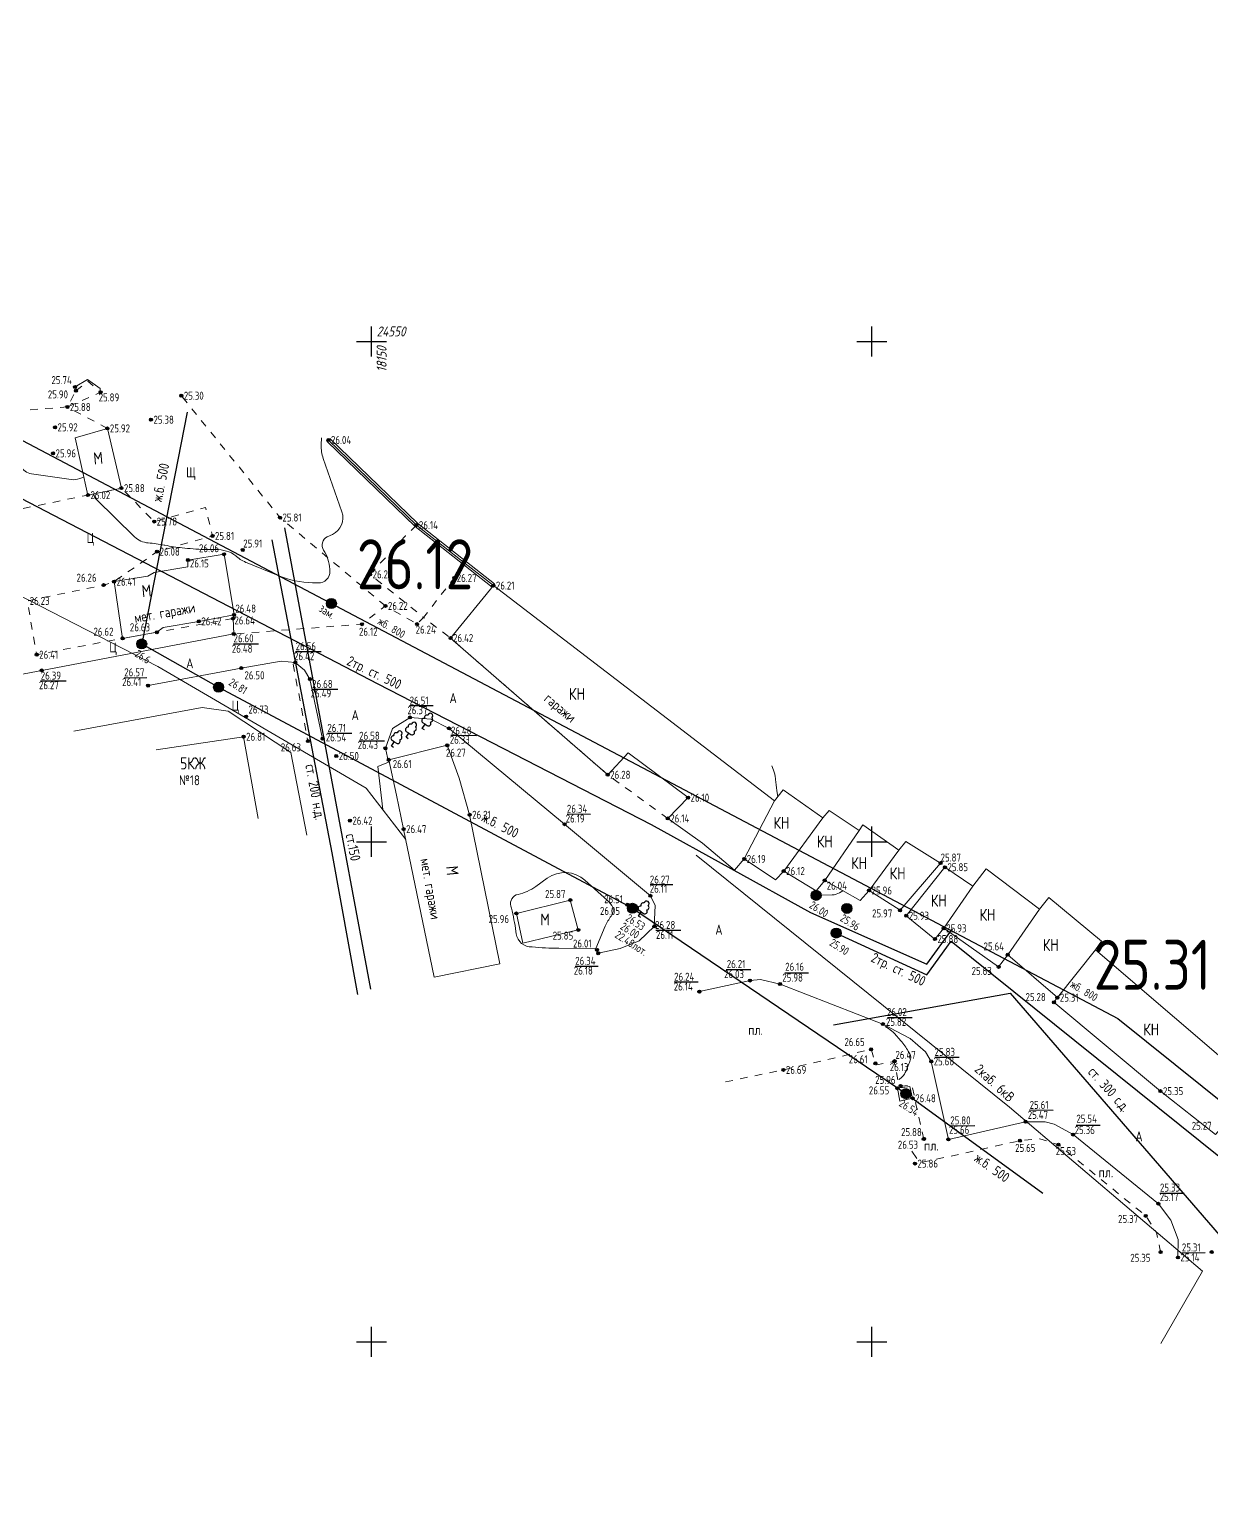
# Model space of a CAD drawing. Header units: metres. Extents: x 2491 to 4153, y 1142 to 2058.
# Drawn here: x 2707.8 to 2826, y 1440.4 to 1587.5 of the extents above; entities that cross this region are included whole.
import ezdxf
from ezdxf.enums import TextEntityAlignment as Align

# ---------------------------------------------------------------- set-up
doc = ezdxf.new("R2010")
doc.units = ezdxf.units.M
doc.linetypes.add('g5_01_5x1_5', pattern=[1.5, 0.75, -0.75])
for name, color, linetype, transparency in [('02_Сетка', 7, 'Continuous', 0.6), ('03_Здания и строения', 7, 'Continuous', 0.6), ('06_Инженерно-технические сооружения', 7, 'Continuous', 0.6), ('10_Границы покрытий и угодий', 7, 'Continuous', 0.6), ('13_Растительность', 7, 'Continuous', 0.6), ('14_Ограждения', 7, 'Continuous', 0.6), ('19_Горизонтали', 7, 'Continuous', 0.6), ('30_Канализация', 7, 'Continuous', 0.6), ('31_Водопровод', 7, 'Continuous', 0.6), ('32_Теплосеть', 7, 'Continuous', 0.6), ('33_Газопровод', 7, 'Continuous', 0.6), ('37_Кабель низкого напряжения', 7, 'Continuous', 0.6), ('38_Кабели высокого напряжения', 7, 'Continuous', 0.6), ('44_Крышки колодцев', 7, 'Continuous', 0.6), ('45_Номера колодцев', 7, 'Continuous', 0.6), ('61_Отметки высоты поверхности', 7, 'Continuous', 0.6)]:
    doc.layers.add(name, color=color, linetype=linetype, transparency=transparency)
doc.layers.add('Сетка', color=7, linetype='Continuous')
doc.styles.add('LIKE11', font='GOST_0.TTF')
doc.styles.add('LIKE14', font='GOST_0.TTF')
doc.styles.add('LIKE17', font='GOST_0.TTF')
doc.styles.add('LIKE32', font='GOST_0.TTF')
doc.styles.add('Line_GUGK', font='GOST_0.TTF')
doc.styles.get("Standard").update_dxf_attribs({"font": 'GOST_0.TTF'})
doc.linetypes.add('g5_119_1', pattern='A,4,-1,[31,GUGK_2005.shx,S=0.1,R=0,X=0,Y=0],0.35,[31,GUGK_2005.shx,S=0.08,R=0,X=0,Y=0],3.3,[31,GUGK_2005.shx,S=0.08,R=180,X=0,Y=0],0.35,[31,GUGK_2005.shx,S=0.1,R=180,X=0,Y=0],-1', length=10)
doc.linetypes.add('g5_119_3', pattern='A,4,-1,[31,GUGK_2005.shx,S=0.1,R=0,X=0,Y=0],4,[31,GUGK_2005.shx,S=0.1,R=180,X=0,Y=0],-1', length=10)
doc.linetypes.add('g5_121_g', pattern='A,4,-0.4,["Г",Line_GUGK,S=1,R=0,X=0,Y=-0.5],-1.2,12', length=17.6)
doc.linetypes.add('g5_122_g', pattern='A,1,-1,1.5,-0.4,["Г",Line_GUGK,S=1,R=0,X=0,Y=-0.5],-1.5,1.5,-1,4,-1,4,-1,3', length=20.9)
doc.linetypes.add('g5_122_k', pattern='A,1,-1,1.5,-0.4,["К",Line_GUGK,S=1,R=0,X=0,Y=-0.5],-1.5,1.5,-1,4,-1,4,-1,3', length=20.9)
doc.linetypes.add('g5_122_kl', pattern='A,1,-1,1.5,-0.4,["Кл",Line_GUGK,S=1,R=0,X=0,Y=-0.5],-2.4,1.5,-1,4,-1,4,-1,3', length=21.8)
doc.linetypes.add('g5_122_t', pattern='A,1,-1,1.5,-0.4,["Т",Line_GUGK,S=1,R=0,X=0,Y=-0.5],-1.5,1.5,-1,4,-1,4,-1,3', length=20.9)
doc.linetypes.add('g5_122_v', pattern='A,1,-1,1.5,-0.4,["В",Line_GUGK,S=1,R=0,X=0,Y=-0.5],-1.5,1.5,-1,4,-1,4,-1,3', length=20.9)
doc.linetypes.add('g5_472', pattern='A,0,-4,[25,GUGK_2005.shx,S=0.4,R=0,X=0,Y=-0.2],0', length=4)

# ---------------------------------------------------------------- blocks, each defined once
blk = doc.blocks.new('g5_117t')
h = blk.add_hatch(color=255)
h.paths.add_polyline_path([(-0.04, -0.04), (-0.46, -0.04, 0.367426), (-0.04, -0.46)])
h.paths.add_polyline_path([(0.04, -0.46, 0.367426), (0.46, -0.04), (0.04, -0.04)])
h.paths.add_polyline_path([(0.46, 0.04, 0.921954), (-0.46, 0.04)])
at = {"color": 0}
for points in [[(-0.5, 0), (0.5, 0)], [(0, -0.5), (0, 0)]]:
    blk.add_lwpolyline(points, dxfattribs=at)
blk.add_circle((0, 0), 0.5, dxfattribs=at)
blk = doc.blocks.new('g5_117kb')
h = blk.add_hatch(color=255)
h.paths.add_polyline_path([(0.04, 0.04), (0.46, 0.04, 0.367426), (0.04, 0.46)])
h.paths.add_polyline_path([(-0.04, 0.46, 0.367426), (-0.46, 0.04), (-0.04, 0.04)])
h.paths.add_polyline_path([(-0.04, -0.04), (-0.46, -0.04, 0.367426), (-0.04, -0.46)])
h.paths.add_polyline_path([(0.04, -0.46, 0.367426), (0.46, -0.04), (0.04, -0.04)])
at = {"color": 0}
for points in [[(-0.5, 0), (0.5, 0)], [(0, 0.5), (0, -0.5)]]:
    blk.add_lwpolyline(points, dxfattribs=at)
blk.add_circle((0, 0), 0.5, dxfattribs=at)
blk = doc.blocks.new('g5_388_1')
at = {"color": 0}
blk.add_lwpolyline([(0, 0.5), (0.26, 0.5, 0.798042), (0.36, 0.97, 0.636328), (0.23, 1.41, 0.533064), (0, 1.75, 0.533064), (-0.23, 1.41, 0.636328), (-0.36, 0.97, 0.798042), (-0.26, 0.5)], format="xyb", dxfattribs=at)
for points in [[(0, 0.5), (-0.26, 0.5)], [(0.25, 0), (0, 0), (0, 0.5)]]:
    blk.add_lwpolyline(points, dxfattribs=at)
blk = doc.blocks.new('g5_012')
at = {"color": 92}
for points in [[(0, -1.5), (0, 1.5)], [(-1.5, 0), (1.5, 0)]]:
    blk.add_lwpolyline(points, dxfattribs=at)
blk = doc.blocks.new('g5_330')
blk.add_hatch(color=0).paths.add_polyline_path([(0.15, 0, 1), (-0.15, 0, 1)])
at = {"color": 0}
blk.add_circle((0, 0), 0.15, dxfattribs=at)
blk = doc.blocks.new('g5_117kl')
h = blk.add_hatch(color=255)
h.paths.add_polyline_path([(0.42, 0.2, 0.633652), (-0.42, 0.2)])
h.paths.add_polyline_path([(-0.45, 0.12, 0.067116), (-0.46, 0, 0.067116), (-0.45, -0.12), (0.45, -0.12, 0.067116), (0.46, 0, 0.067116), (0.45, 0.12)])
h.paths.add_polyline_path([(-0.42, -0.2, 0.633652), (0.42, -0.2)])
at = {"color": 0}
for p, q in [((-0.47, 0.16), (0.47, 0.16)), ((-0.47, -0.16), (0.47, -0.16))]:
    blk.add_line(p, q, dxfattribs=at)
blk.add_circle((0, 0), 0.5, dxfattribs=at)

msp = doc.modelspace()

# ---------------------------------------------------------------- linework, layer by layer
at = {"layer": '03_Здания и строения', "color": 7, "linetype": 'Continuous', "lineweight": 20, "flags": 128}
for points in [[(2713.68, 1540.9), (2712.4, 1546.64), (2715.62, 1547.57), (2717.03, 1541.6), (2713.68, 1540.9)], [(2728.29, 1528.92), (2727.28, 1534.99), (2723.67, 1534.41), (2723.65, 1533.72), (2720.31, 1533.15), (2719.68, 1532.8), (2716.29, 1532.25), (2717.14, 1526.58), (2720.57, 1527.19), (2721.19, 1527.68), (2724.76, 1528.28), (2728.29, 1528.92)], [(2798.9, 1504.12), (2794.85, 1499.4), (2791.75, 1501.38), (2790.86, 1500.38), (2787.32, 1502.38), (2786.48, 1501.33), (2783.22, 1503.32), (2782.41, 1502.46), (2779.28, 1504.53), (2778.3, 1503.41), (2775.09, 1506.11), (2771.63, 1508.58), (2773.66, 1510.66), (2767.69, 1515.14), (2765.63, 1512.95), (2749.92, 1526.61), (2754.2, 1531.86), (2782.31, 1510.33), (2783.17, 1511.43), (2787.14, 1508.63), (2787.78, 1509.36), (2790.75, 1507.37), (2791.13, 1507.95), (2794.72, 1505.42), (2795.42, 1506.28), (2798.9, 1504.12)], [(2720.51, 1515.44), (2729.24, 1516.75), (2730.68, 1508.56)], [(2743.75, 1514.45), (2749.6, 1515.89), (2750.79, 1512.6), (2751.83, 1508.95), (2754.85, 1494.04), (2748.3, 1492.71), (2745.23, 1507.51), (2744.52, 1510.91), (2743.75, 1514.45)], [(2782.31, 1510.33), (2779.28, 1504.53)], [(2787.14, 1508.63), (2783.22, 1503.32)], [(2790.75, 1507.37), (2787.32, 1502.38)], [(2794.72, 1505.42), (2791.75, 1501.38)], [(2837.47, 1477.69), (2833.29, 1472.83), (2826.9, 1477.59), (2826.38, 1476.98), (2820.88, 1481.32), (2810.23, 1490.2), (2810.57, 1490.67), (2805.62, 1494.96), (2804.7, 1493.74), (2799.21, 1497.6), (2798.34, 1496.52), (2795.47, 1498.86), (2799.34, 1503.71), (2802.14, 1501.8), (2803.47, 1503.56), (2808.78, 1499.52), (2809.72, 1500.69), (2815, 1496.32), (2814.37, 1495.45), (2830.19, 1481.93), (2831.19, 1481.12), (2832.13, 1482.09), (2837.47, 1477.69)], [(2799.21, 1497.6), (2802.14, 1501.8)], [(2756.5, 1499.09), (2761.89, 1500.42), (2762.69, 1497.44), (2757.16, 1496.1), (2756.5, 1499.09)], [(2805.62, 1494.96), (2808.78, 1499.52)], [(2810.57, 1490.67), (2814.37, 1495.45)]]:
    msp.add_lwpolyline(points, dxfattribs=at)
at = {"layer": '06_Инженерно-технические сооружения', "color": 7, "linetype": 'Continuous', "lineweight": 20, "flags": 128}
for points in [[(2712.39, 1551.71), (2713.65, 1552.47), (2714.9, 1551.57), (2714.94, 1551.18)], [(2767.67, 1499.93), (2767.95, 1499.11), (2768.65, 1499.68), (2767.67, 1499.93)], [(2794.58, 1481.61), (2795.84, 1481.78), (2796.11, 1480.61), (2794.82, 1480.32), (2794.58, 1481.61)]]:
    msp.add_lwpolyline(points, dxfattribs=at)
at = {"layer": '10_Границы покрытий и угодий', "color": 7, "linetype": 'g5_01_5x1_5', "lineweight": 20, "flags": 128}
for points in [[(2712.47, 1551.34), (2713.67, 1552.3), (2714.94, 1551.18), (2711.63, 1549.71), (2712.47, 1551.34)], [(2743.41, 1529.83), (2732.87, 1538.66), (2723.01, 1550.84)], [(2715.62, 1547.57), (2711.63, 1549.71), (2697.63, 1548.67), (2699.57, 1539)], [(2728.18, 1528.56), (2720.57, 1527.19), (2717.14, 1526.58), (2708.56, 1524.95), (2707.61, 1530.33), (2715.25, 1531.91), (2716.29, 1532.25), (2720.59, 1535.25), (2726.13, 1536.82), (2725.44, 1539.66), (2720.3, 1538.26), (2717.03, 1541.6), (2713.68, 1540.9), (2699.7, 1538.04), (2701.46, 1529.21), (2706.26, 1530.14)], [(2746.51, 1537.9), (2745.43, 1536.83), (2741.88, 1532.98), (2747.22, 1528.68), (2750.29, 1532.62), (2751.38, 1534.08)], [(2771.63, 1508.58), (2765.63, 1512.95), (2749.92, 1526.61), (2747.22, 1528.68), (2746.58, 1528.01), (2743.41, 1529.83), (2741.06, 1528), (2728.26, 1527.02)], [(2734.18, 1524.01), (2735.66, 1516.31)], [(2797.21, 1476.53), (2796.02, 1481.96), (2794.76, 1481.79), (2794.27, 1484.29), (2792.53, 1483.95), (2792.39, 1484.1), (2791.96, 1485.5), (2783.19, 1483.45), (2776.73, 1482.11)], [(2820.89, 1465.23), (2820.49, 1467.2), (2819.41, 1468.85), (2810.68, 1475.97), (2808.81, 1476.57), (2806.83, 1476.37), (2799.93, 1474.82), (2796.34, 1474.08)]]:
    msp.add_lwpolyline(points, dxfattribs=at)
at = {"layer": '10_Границы покрытий и угодий', "color": 7, "linetype": 'Continuous', "lineweight": 20, "flags": 128}
for points in [[(2703.91, 1522.39), (2709.06, 1523.38), (2728.26, 1527.02), (2728.18, 1528.56)], [(2719.69, 1521.86), (2729, 1523.61), (2732.98, 1524.3), (2734.4, 1524.18), (2735.32, 1523.42), (2735.86, 1522.52), (2737.14, 1516.55)], [(2743.14, 1509.47), (2742.66, 1513.77), (2743.72, 1514.2), (2743.41, 1515.59), (2744.12, 1517.57), (2745.88, 1518.68), (2747.96, 1518.52), (2749.77, 1517.58), (2761.32, 1508), (2769.9, 1500.85), (2770.37, 1499.87), (2770.29, 1497.79), (2768.77, 1496.36), (2766.87, 1495.58), (2764.68, 1495.1)], [(2774.79, 1491.27), (2779.86, 1492.38), (2780.89, 1492.49), (2782.86, 1492.03), (2793.13, 1488.02), (2795.87, 1486.6), (2797.4, 1485.25), (2797.96, 1484.3), (2799.68, 1476.49), (2807.39, 1478.27), (2809.37, 1478.24), (2810.26, 1478.03), (2812.15, 1476.98), (2820.67, 1470.06), (2821.93, 1468.41), (2822.64, 1466.49), (2822.62, 1464.7)]]:
    msp.add_lwpolyline(points, dxfattribs=at)
at = {"layer": '14_Ограждения', "color": 7, "linetype": 'Continuous', "lineweight": 20, "flags": 128}
for points in [[(2754.08, 1531.7), (2751.26, 1533.92), (2746.38, 1537.75), (2737.58, 1546.27)], [(2754.33, 1532.02), (2751.5, 1534.24), (2746.64, 1538.06), (2737.85, 1546.55)]]:
    msp.add_lwpolyline(points, dxfattribs=at)
at = {"layer": '14_Ограждения', "color": 7, "linetype": 'g5_472', "lineweight": 20, "flags": 128}
msp.add_lwpolyline([(2754.2, 1531.86), (2751.38, 1534.08), (2746.51, 1537.9), (2737.72, 1546.41)], dxfattribs=at)
at = {"layer": '19_Горизонтали', "color": 32, "linetype": 'Continuous', "lineweight": 20, "elevation": 26, "flags": 128}
for points in [[(2713.28, 1542.71), (2712.86, 1542.55, -0.12668), (2711.99, 1542.46), (2708.05, 1543.02, -0.25528), (2706.96, 1543.83), (2706.83, 1544.1, 0.130481), (2706.24, 1544.83), (2706.24, 1544.83, 0.04324), (2705.4, 1545.32), (2698.72, 1548.54, -0.017189), (2698.48, 1548.66), (2698.43, 1548.69, 0.031592), (2698.3, 1548.76), (2698.3, 1548.76, 0.069056), (2698.16, 1548.8), (2697.86, 1548.83)], [(2714.26, 1541.02), (2714.31, 1540.82, 0.137216), (2714.51, 1540.49), (2718.34, 1536.74, 0.175887), (2719.71, 1536.12), (2719.71, 1536.12, -0.028878), (2721.3, 1535.9), (2721.37, 1535.89, 0.022828), (2723.11, 1535.63), (2723.63, 1535.58, 0.0244), (2725.87, 1535.46), (2726.44, 1535.46, -0.065836), (2727.52, 1535.31), (2727.52, 1535.31, -0.106497), (2728.47, 1534.82), (2728.53, 1534.76, 0.075867), (2729.6, 1534.12), (2732.7, 1532.85, 0.090769), (2736.13, 1532.13), (2736.69, 1532.12, 0.436558), (2737.86, 1533.31), (2737.85, 1533.5, 0.133252), (2737.23, 1535.4), (2737.23, 1535.4, -0.452565), (2737.6, 1536.72), (2738.13, 1536.98, 0.380706), (2739.06, 1539.22), (2737.2, 1544.56, -0.091488), (2736.99, 1545.92), (2737.01, 1546.62)], [(2782.63, 1510.74), (2782.54, 1511.39, -0.002619), (2782.41, 1512.46), (2782.4, 1512.56, 0.057309), (2782.19, 1513.42), (2782.04, 1513.84)], [(2764.43, 1495.58), (2765.39, 1497.81, -0.054748), (2765.97, 1498.82), (2766.05, 1498.94, 0.271889), (2766.13, 1499.69), (2766.13, 1499.69, 0.101585), (2765.62, 1500.38), (2763.35, 1502.41, 0.352031), (2759.59, 1502.61), (2758.44, 1501.78, -0.103075), (2756.67, 1500.99), (2756.67, 1500.99, 0.425489), (2755.95, 1499.82), (2756, 1499.62, -0.028367), (2756.46, 1497.28), (2756.49, 1497.06, 0.386558), (2758.08, 1495.74), (2758.08, 1495.74, 0.035283), (2760.76, 1495.63), (2764.43, 1495.58)], [(2786.46, 1501), (2786.44, 1500.95, 0.555459), (2786.47, 1500.9), (2788.07, 1500.94, 0.130481), (2788.8, 1501.15), (2789.14, 1501.36)], [(2793.37, 1487.77), (2793.7, 1487.57, -0.076958), (2794.28, 1487.09), (2794.93, 1486.36, -0.053896), (2795.67, 1485.32), (2795.86, 1484.98, -0.211483), (2795.9, 1484.53), (2795.9, 1484.53, -0.012921), (2795.74, 1484.06), (2795.45, 1483.34, -0.112838), (2795.04, 1482.73), (2794.76, 1482.47)]]:
    msp.add_lwpolyline(points, format="xyb", dxfattribs=at)
msp.add_lwpolyline([(2796.04, 1475.32), (2796.52, 1474.6)], dxfattribs=at)
at = {"layer": '30_Канализация', "color": 42, "linetype": 'g5_122_kl', "lineweight": 30, "flags": 128}
msp.add_lwpolyline([(2573.21, 1770.45), (2565.79, 1625.95), (2660.18, 1571.13), (2816.62, 1488.59), (2949.95, 1381.6), (3024.48, 1321.01), (3045.27, 1304.23), (3096.52, 1320.25), (3183.38, 1424.58), (3235.91, 1417.46), (3257.9, 1413.34), (3277.77, 1408.37)], dxfattribs=at)
at = {"layer": '30_Канализация', "color": 12, "linetype": 'g5_122_k', "lineweight": 30, "flags": 128}
msp.add_lwpolyline([(2723.61, 1549.18), (2719.05, 1526.02), (2726.74, 1521.7), (2768.11, 1499.6), (2795.43, 1481.07), (2809.12, 1471.14)], dxfattribs=at)
at = {"layer": '31_Водопровод', "color": 94, "linetype": 'g5_122_v', "lineweight": 30, "flags": 128}
msp.add_lwpolyline([(2733.31, 1537.64), (2741.91, 1491.51)], dxfattribs=at)
at = {"layer": '32_Теплосеть', "color": 5, "linetype": 'g5_122_t', "lineweight": 30, "flags": 128}
for points in [[(2583.61, 1611.67), (2584.78, 1608.15), (2603.84, 1596.92), (2641.48, 1575.56), (2679.04, 1554.87), (2698.61, 1544.92), (2742.66, 1522.05), (2769.97, 1507.97), (2785.9, 1499.18), (2797.52, 1494), (2800.1, 1497.56)], [(2788.47, 1497.13), (2797.54, 1492.96), (2799.95, 1496.31), (2835.18, 1468.03), (2848.3, 1457.74), (2865.75, 1444.3), (2864.61, 1443.23), (2867.36, 1443.91)]]:
    msp.add_lwpolyline(points, dxfattribs=at)
at = {"layer": '33_Газопровод', "color": 132, "linetype": 'g5_122_g', "lineweight": 30, "flags": 128}
msp.add_lwpolyline([(2732.07, 1536.43), (2738.06, 1505.14), (2740.63, 1490.98)], dxfattribs=at)
at = {"layer": '33_Газопровод', "color": 132, "linetype": 'g5_121_g', "lineweight": 30, "flags": 128}
msp.add_lwpolyline([(2788.2, 1487.94), (2805.85, 1491.12), (2831.01, 1462.03), (2838.83, 1452.31)], dxfattribs=at)
at = {"layer": '37_Кабель низкого напряжения', "color": 1, "linetype": 'g5_119_3', "lineweight": 20, "flags": 128}
for points in [[(2745.45, 1506.47), (2741.48, 1511.6), (2720.66, 1523.76), (2698.29, 1535.28), (2684.94, 1542.66)], [(2735.55, 1506.91), (2733.95, 1515.18), (2727.71, 1519.32), (2725.11, 1519.67), (2712.27, 1517.29)]]:
    msp.add_lwpolyline(points, dxfattribs=at)
at = {"layer": '38_Кабели высокого напряжения', "color": 1, "linetype": 'g5_119_1', "lineweight": 20, "flags": 128}
msp.add_lwpolyline([(2774.48, 1504.9), (2805.8, 1479.71), (2825.08, 1463.34), (2820.91, 1456.09)], dxfattribs=at)
at = {"layer": '61_Отметки высоты поверхности', "flags": 128}
for points in [[(2728.23, 1526.03), (2730.74, 1526.02)], [(2734.44, 1525.27), (2737, 1525.27)], [(2708.93, 1522.35), (2711.51, 1522.35)], [(2717.31, 1522.64), (2719.58, 1522.66)], [(2736.08, 1521.51), (2738.65, 1521.51)], [(2745.82, 1519.86), (2748.17, 1519.86)], [(2737.63, 1517.12), (2740.04, 1517.11)], [(2740.79, 1516.34), (2743.31, 1516.35)], [(2749.95, 1516.89), (2752.5, 1516.88)], [(2761.58, 1509.03), (2763.9, 1509.02)], [(2769.86, 1501.98), (2772.14, 1501.99)], [(2770.45, 1497.43), (2772.95, 1497.41)], [(2762.37, 1493.83), (2764.69, 1493.83)], [(2777.46, 1493.49), (2779.93, 1493.49)], [(2783.33, 1493.14), (2785.71, 1493.16)], [(2772.27, 1492.25), (2774.68, 1492.24)], [(2793.58, 1488.7), (2796.07, 1488.7)], [(2798.33, 1484.72), (2800.75, 1484.72)], [(2807.76, 1479.44), (2810.15, 1479.43)], [(2799.94, 1477.87), (2802.31, 1477.88)], [(2812.46, 1477.93), (2814.84, 1477.93)], [(2820.83, 1471.14), (2823.23, 1471.13)], [(2823.02, 1465.17), (2825.34, 1465.18)]]:
    msp.add_lwpolyline(points, dxfattribs=at)

# ---------------------------------------------------------------- block references
at = {"layer": '02_Сетка', "color": 92, "linetype": 'Continuous', "lineweight": 15, "ltscale": 0.5}
for p in [(2742.03, 1556.26), (2792.03, 1556.26), (2742.03, 1506.26), (2792.03, 1506.26), (2742.03, 1456.26), (2792.03, 1456.26)]:
    msp.add_blockref('g5_012', p, dxfattribs=at)
at = {"layer": '13_Растительность', "color": 92, "linetype": 'Continuous', "lineweight": 20, "rotation": 327.2608096277772}
for p in [(2747.1, 1517.58, 26.15), (2745.47, 1516.69, 26.3), (2744.02, 1515.82, 26.33), (2768.72, 1498.81, 26.27)]:
    msp.add_blockref('g5_388_1', p, dxfattribs=at)
at = {"layer": '44_Крышки колодцев', "color": 7, "linetype": 'Continuous', "lineweight": 20}
for name, p, rotation in [('g5_117kl', (2738.01, 1530.07), 326.3099380122847), ('g5_117kb', (2719.05, 1526.02, 26.61), 327.2608096277772), ('g5_117kb', (2726.74, 1521.7, 26.81), 327.2608096277772), ('g5_117t', (2786.46, 1500.89, 26), 327.2608096277772), ('g5_117kb', (2768.11, 1499.6, 26.53), 327.2608096277772), ('g5_117t', (2789.54, 1499.59, 25.96), 327.2608096277772), ('g5_117t', (2788.47, 1497.13, 25.9), 327.2608096277772), ('g5_117kb', (2795.43, 1481.07, 26.54), 327.2608096277772)]:
    msp.add_blockref(name, p, dxfattribs=dict(at, rotation=rotation))
at = {"layer": '61_Отметки высоты поверхности', "color": 7, "linetype": 'Continuous', "lineweight": 20}
for p in [(2712.39, 1551.71, 25.74), (2712.47, 1551.34, 25.9), (2714.94, 1551.18, 25.89), (2723.01, 1550.84, 25.3), (2711.63, 1549.71, 25.88), (2719.98, 1548.44, 25.38), (2710.39, 1547.68, 25.91), (2715.62, 1547.57, 25.92), (2737.72, 1546.41, 26.04), (2710.19, 1545.08, 25.95), (2717.03, 1541.6, 25.88), (2713.68, 1540.9, 26.02), (2720.3, 1538.26, 25.78), (2732.87, 1538.66, 25.81), (2726.13, 1536.82, 25.81), (2746.51, 1537.9, 26.14), (2720.59, 1535.25, 26.08), (2729.16, 1535.42, 25.91), (2723.67, 1534.41, 26.15), (2727.28, 1534.99, 26.06), (2716.29, 1532.25, 26.41), (2741.88, 1532.98, 26.27), (2750.29, 1532.62, 26.27), (2715.25, 1531.91, 26.26), (2754.2, 1531.86, 26.21), (2743.41, 1529.83, 26.22), (2724.76, 1528.28, 26.42), (2728.18, 1528.56, 26.64), (2728.29, 1528.92, 26.48), (2741.06, 1528, 26.12), (2746.58, 1528.01, 26.24), (2717.14, 1526.58, 26.62), (2720.57, 1527.19, 26.63), (2728.26, 1527.02, 26.48), (2749.92, 1526.61, 26.42), (2708.56, 1524.95, 26.41), (2709.06, 1523.38, 26.27), (2729, 1523.61, 26.5), (2734.4, 1524.18, 26.42), (2735.86, 1522.52, 26.49), (2719.69, 1521.86, 26.41), (2729.48, 1518.77, 26.73), (2745.88, 1518.68, 26.37), (2749.77, 1517.58, 26.33), (2729.24, 1516.75, 26.81), (2735.66, 1516.31, 26.63), (2737.14, 1516.55, 26.54), (2738.5, 1514.82, 26.5), (2743.41, 1515.59, 26.43), (2749.6, 1515.89, 26.27), (2743.75, 1514.45, 26.61), (2765.63, 1512.95, 26.28), (2773.66, 1510.66, 26.11), (2751.83, 1508.95, 26.21), (2739.86, 1508.36, 26.42), (2745.23, 1507.51, 26.47), (2761.32, 1508, 26.19), (2771.63, 1508.58, 26.14), (2779.28, 1504.53, 26.19), (2783.22, 1503.32, 26.12), (2798.9, 1504.12, 25.87), (2799.34, 1503.71, 25.85), (2787.32, 1502.38, 26.04), (2791.75, 1501.38, 25.96), (2761.89, 1500.42, 25.87), (2767.59, 1499.95, 26.05), (2767.67, 1499.93, 26.51), (2769.9, 1500.85, 26.11), (2756.5, 1499.09, 25.96), (2794.85, 1499.4, 25.97), (2795.47, 1498.86, 25.93), (2762.69, 1497.44, 25.85), (2770.29, 1497.79, 26.11), (2799.21, 1497.6, 25.93), (2764.56, 1495.44, 26.01), (2798.34, 1496.52, 25.88), (2764.68, 1495.1, 26.18), (2805.62, 1494.96, 25.64), (2804.7, 1493.74, 25.63), (2774.79, 1491.27, 26.14), (2779.86, 1492.38, 26.03), (2782.86, 1492.03, 25.98), (2810.23, 1490.2, 25.28), (2810.57, 1490.67, 25.31), (2793.13, 1488.02, 25.82), (2791.96, 1485.5, 26.65), (2792.39, 1484.1, 26.61), (2794.27, 1484.29, 26.47), (2794.31, 1484.32, 26.13), (2797.96, 1484.3, 25.68), (2783.19, 1483.45, 26.69), (2794.58, 1481.61, 26.55), (2794.91, 1481.85, 25.96), (2820.88, 1481.32, 25.35), (2796.11, 1480.61, 26.48), (2807.39, 1478.27, 25.47), (2797.21, 1476.53, 26.53), (2797.25, 1476.55, 25.88), (2799.68, 1476.49, 25.66), (2806.83, 1476.37, 25.65), (2812.15, 1476.98, 25.36), (2810.68, 1475.97, 25.53), (2796.34, 1474.08, 25.86), (2820.67, 1470.06, 25.17), (2819.41, 1468.85, 25.37), (2820.89, 1465.23, 25.35), (2822.62, 1464.7, 25.14), (2826, 1465.23, 25.09)]:
    msp.add_blockref('g5_330', p, dxfattribs=at)

# ---------------------------------------------------------------- texts
at = {"color": 6, "linetype": 'ByBlock', "lineweight": 60, "char_height": 5, "attachment_point": 1}
for s, insert in [('26.12', (2740.56, 1536.49)), ('25.31', (2814.21, 1496.45))]:
    msp.add_mtext_dynamic_manual_height_columns(s, width=3.0861, gutter_width=12.5, heights=[0], dxfattribs=dict(at, insert=insert))
at = {"layer": '03_Здания и строения', "color": 7, "linetype": 'Continuous', "lineweight": 15}
for s, height, rotation, style, p in [('М', 1.2, 5, 'LIKE14', (2714.28, 1543.96)), ('М', 1.2, 5, 'LIKE14', (2719.11, 1530.7)), ('мет. гаражи', 1, 10, 'LIKE11', (2718.4, 1528.12)), ('гаражи', 1, 320, 'LIKE11', (2759.18, 1520.41)), ('мет. гаражи', 1, 280, 'LIKE11', (2746.89, 1504.5)), ('М', 1.2, 275, 'LIKE14', (2749.47, 1503.79))]:
    msp.add_text(s, height=height, rotation=rotation, dxfattribs=dict(at, style=style)).set_placement(p)
for s, height, style, p in [('КН', 1.2, 'LIKE14', (2761.76, 1520.43)), ('5КЖ', 1.2, 'LIKE14', (2722.9, 1513.49)), ('№18', 1, 'LIKE11', (2722.78, 1511.9)), ('КН', 1.2, 'LIKE14', (2782.19, 1507.54)), ('КН', 1.2, 'LIKE14', (2786.54, 1505.67)), ('КН', 1.2, 'LIKE14', (2789.96, 1503.52)), ('КН', 1.2, 'LIKE14', (2793.81, 1502.49)), ('КН', 1.2, 'LIKE14', (2797.92, 1499.77)), ('М', 1.2, 'LIKE14', (2758.9, 1497.88)), ('КН', 1.2, 'LIKE14', (2802.8, 1498.35)), ('КН', 1.2, 'LIKE14', (2809.11, 1495.33)), ('КН', 1.2, 'LIKE14', (2819.16, 1486.89))]:
    msp.add_text(s, height=height, dxfattribs=dict(at, style=style)).set_placement(p)
at = {"layer": '10_Границы покрытий и угодий', "color": 7, "linetype": 'Continuous', "lineweight": 15, "style": 'LIKE11'}
for s, p in [('Щ', (2723.49, 1542.69)), ('Ц', (2713.55, 1536.12)), ('Ц', (2715.82, 1525.17)), ('А', (2723.5, 1523.59)), ('А', (2749.82, 1520.11)), ('Ц', (2728.04, 1519.35)), ('А', (2740.03, 1518.41)), ('А', (2776.38, 1496.96)), ('пл.', (2779.67, 1486.94)), ('А', (2818.37, 1476.31)), ('пл.', (2797.24, 1475.38)), ('пл.', (2814.69, 1472.7))]:
    msp.add_text(s, height=1, dxfattribs=at).set_placement(p)
at = {"layer": '30_Канализация', "color": 12, "linetype": 'Continuous', "lineweight": 15, "style": 'LIKE32'}
for rotation, p in [(78.6408, (2721.06, 1540.17)), (332.8624, (2752.95, 1508.35)), (324.4091, (2802.19, 1474.39))]:
    msp.add_text('ж.б. 500', height=1, rotation=rotation, dxfattribs=at).set_placement(p)
at = {"layer": '30_Канализация', "color": 42, "linetype": 'Continuous', "lineweight": 20, "style": 'LIKE11'}
for p in [(2742.57, 1528.05, 12.16), (2811.8, 1491.76, 12.16)]:
    msp.add_text('жб. 800', height=0.8, rotation=329.138, dxfattribs=at).set_placement(p)
at = {"layer": '31_Водопровод', "color": 94, "linetype": 'Continuous', "lineweight": 15, "style": 'LIKE32'}
msp.add_text('ст.150', height=1, rotation=281.213, dxfattribs=at).set_placement((2739.43, 1506.95))
at = {"layer": '32_Теплосеть', "color": 5, "linetype": 'Continuous', "lineweight": 15, "style": 'LIKE32'}
for p in [(2739.46, 1523.98), (2791.85, 1494.32)]:
    msp.add_text('2тр. ст. 500', height=1, rotation=334.2139, dxfattribs=at).set_placement(p)
at = {"layer": '33_Газопровод', "color": 132, "linetype": 'Continuous', "lineweight": 15, "style": 'LIKE32'}
for s, rotation, p in [('ст. 200 н.д.', 280.5042, (2735.4, 1513.9)), ('ст. 300 с.д.', 311.8528, (2813.57, 1483.18))]:
    msp.add_text(s, height=1, rotation=rotation, dxfattribs=at).set_placement(p)
at = {"layer": '38_Кабели высокого напряжения', "color": 1, "linetype": 'Continuous', "lineweight": 20, "style": 'LIKE32'}
msp.add_text('2каб. 6кВ', height=1, rotation=317.5368, dxfattribs=at).set_placement((2802.22, 1483.38))
at = {"layer": '45_Номера колодцев', "color": 7, "linetype": 'Continuous', "lineweight": 15, "ltscale": 0.5, "style": 'LIKE17'}
for s, p in [('зам.', (2736.69, 1529.34)), ('26.6', (2718.29, 1524.84)), ('26.81', (2727.67, 1521.98)), ('26.00', (2785.7, 1499.71)), ('26.53', (2767.35, 1498.42)), ('25.96', (2788.78, 1498.41)), ('22.48лот.', (2766.27, 1496.74)), ('26.00', (2766.81, 1497.58)), ('25.90', (2787.72, 1495.95)), ('26.54', (2794.67, 1479.89))]:
    msp.add_text(s, height=0.8, rotation=327.2608, dxfattribs=at).set_placement(p)
at = {"layer": '61_Отметки высоты поверхности', "color": 7, "linetype": 'Continuous', "lineweight": 15, "ltscale": 0.5, "style": 'LIKE17'}
for s, p in [('25.74', (2710.03, 1552)), ('25.90', (2709.67, 1550.57)), ('25.88', (2711.88, 1549.31)), ('25.89', (2714.75, 1550.27)), ('25.30', (2723.26, 1550.44)), ('25.38', (2720.23, 1548.04)), ('25.92', (2710.64, 1547.28)), ('25.92', (2715.87, 1547.17)), ('26.04', (2737.97, 1546.01)), ('25.96', (2710.44, 1544.68)), ('26.02', (2713.93, 1540.5)), ('25.88', (2717.28, 1541.2)), ('25.78', (2720.55, 1537.86)), ('25.81', (2733.12, 1538.26)), ('26.14', (2746.76, 1537.5)), ('25.81', (2726.38, 1536.42)), ('26.08', (2720.84, 1534.85)), ('26.06', (2724.78, 1535.19)), ('25.91', (2729.2, 1535.66)), ('26.15', (2723.87, 1533.67)), ('26.26', (2712.54, 1532.25)), ('26.41', (2716.54, 1531.85)), ('26.27', (2742.13, 1532.58)), ('26.27', (2750.54, 1532.22)), ('26.21', (2754.45, 1531.46)), ('26.23', (2707.86, 1529.93)), ('26.48', (2728.41, 1529.16)), ('26.22', (2743.66, 1529.43)), ('26.63', (2717.87, 1527.29)), ('26.42', (2725.01, 1527.88)), ('26.64', (2728.32, 1527.97)), ('26.62', (2714.23, 1526.85)), ('26.60', (2728.23, 1526.19)), ('26.12', (2740.77, 1526.85)), ('26.24', (2746.43, 1527.06)), ('26.42', (2750.17, 1526.21)), ('26.41', (2708.81, 1524.55)), ('26.48', (2728.06, 1525.15)), ('26.42', (2734.28, 1524.4)), ('26.56', (2734.44, 1525.4)), ('26.57', (2717.31, 1522.79)), ('26.27', (2708.78, 1521.5)), ('26.39', (2708.96, 1522.46)), ('26.41', (2717.09, 1521.81)), ('26.50', (2729.32, 1522.49)), ('26.68', (2736.09, 1521.62)), ('26.49', (2735.94, 1520.68)), ('26.51', (2745.83, 1519.96)), ('26.73', (2729.72, 1519.07)), ('26.37', (2745.61, 1519)), ('26.71', (2737.61, 1517.23)), ('26.48', (2749.96, 1516.96)), ('26.81', (2729.49, 1516.35)), ('26.54', (2737.45, 1516.29)), ('26.43', (2740.64, 1515.52)), ('26.58', (2740.79, 1516.45)), ('26.33', (2749.84, 1516.05)), ('26.63', (2732.95, 1515.29)), ('26.50', (2738.75, 1514.42)), ('26.27', (2749.46, 1514.76)), ('26.61', (2744.14, 1513.62)), ('26.28', (2765.88, 1512.55)), ('26.10', (2773.91, 1510.26)), ('26.21', (2752.08, 1508.55)), ('26.19', (2761.43, 1508.17)), ('26.34', (2761.55, 1509.15)), ('26.14', (2771.88, 1508.18)), ('26.42', (2740.11, 1507.96)), ('26.47', (2745.48, 1507.11)), ('26.19', (2779.53, 1504.13)), ('25.87', (2798.9, 1504.27)), ('26.12', (2783.47, 1502.92)), ('25.85', (2799.59, 1503.31)), ('26.27', (2769.84, 1502.07)), ('26.11', (2769.83, 1501.16)), ('26.04', (2787.52, 1501.46)), ('25.96', (2792, 1500.98)), ('25.87', (2759.37, 1500.63)), ('26.51', (2765.27, 1500.11)), ('25.96', (2753.73, 1498.13)), ('26.05', (2764.86, 1498.94)), ('25.97', (2792.05, 1498.69)), ('25.93', (2795.72, 1498.46)), ('25.85', (2760.13, 1496.47)), ('26.28', (2770.36, 1497.54)), ('26.11', (2770.45, 1496.54)), ('25.93', (2799.46, 1497.2)), ('26.01', (2762.16, 1495.68)), ('25.88', (2798.59, 1496.12)), ('25.64', (2803.19, 1495.39)), ('26.34', (2762.38, 1493.95)), ('26.21', (2777.53, 1493.63)), ('26.16', (2783.37, 1493.36)), ('26.18', (2762.24, 1492.97)), ('26.24', (2772.27, 1492.36)), ('26.03', (2777.26, 1492.62)), ('25.98', (2783.08, 1492.27)), ('25.63', (2802, 1492.94)), ('26.14', (2772.23, 1491.38)), ('25.28', (2807.39, 1490.33)), ('25.31', (2810.82, 1490.27)), ('25.82', (2793.44, 1487.85)), ('26.02', (2793.54, 1488.83)), ('26.65', (2789.29, 1485.84)), ('26.47', (2794.39, 1484.55)), ('25.83', (2798.3, 1484.85)), ('26.69', (2783.44, 1483.05)), ('26.61', (2789.73, 1484.11)), ('26.13', (2793.82, 1483.32)), ('25.68', (2798.21, 1483.9)), ('25.96', (2792.36, 1482.05)), ('26.55', (2791.73, 1481)), ('26.48', (2796.36, 1480.21)), ('25.35', (2821.13, 1480.92)), ('25.61', (2807.8, 1479.55)), ('25.80', (2799.87, 1478)), ('25.47', (2807.61, 1478.55)), ('25.54', (2812.47, 1478.17)), ('25.27', (2824, 1477.46)), ('25.88', (2794.95, 1476.83)), ('25.66', (2799.74, 1477.06)), ('25.36', (2812.3, 1477.04)), ('26.53', (2794.63, 1475.57)), ('25.65', (2806.35, 1475.25)), ('25.53', (2810.41, 1474.93)), ('25.86', (2796.59, 1473.68)), ('25.33', (2820.83, 1471.28)), ('25.17', (2820.8, 1470.34)), ('25.37', (2816.64, 1468.15)), ('25.35', (2817.86, 1464.26)), ('25.14', (2822.87, 1464.3)), ('25.31', (2823.02, 1465.3))]:
    msp.add_text(s, height=0.8, dxfattribs=at).set_placement(p)
at = {"layer": 'Сетка', "color": 3, "oblique": 15}
msp.add_text('24550', height=1, dxfattribs=at).set_placement((2742.53, 1556.76))
msp.add_text('18150', height=1, rotation=90, dxfattribs=at).set_placement((2742.53, 1555.76), align=Align.TOP_RIGHT)

doc.saveas('drawing.dxf')
